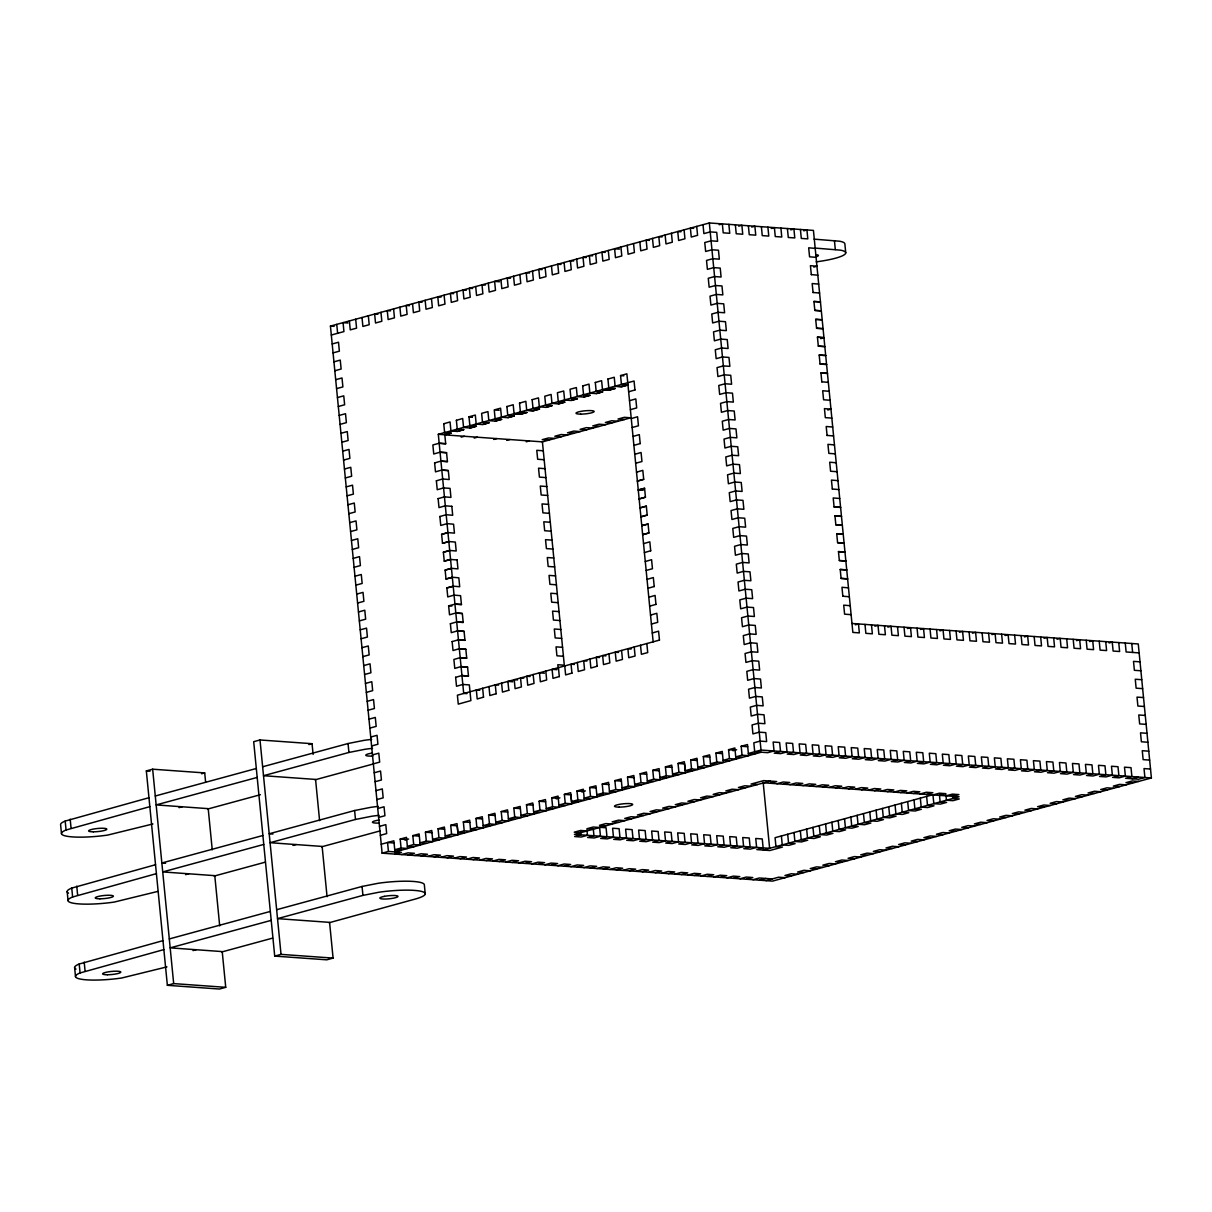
<?xml version="1.0" encoding="UTF-8"?>
<svg xmlns="http://www.w3.org/2000/svg" width="1212" height="1212" viewBox="0 0 1212 1212"><rect width="100%" height="100%" fill="white"/><g stroke="black" fill="none" stroke-linecap="round" stroke-linejoin="round"><path stroke-width="1.5" d="M61.479 833.568L60.6 824.645A36.436 6.196 -5.6 0 1 65.19 821.069L148.97 797.708M152.909 823.963L107.656 835.083A36.436 6.196 -5.6 0 1 69.296 836.598A36.436 6.196 -5.6 0 1 66.069 830.008L149.849 806.647M68.539 893.123A36.436 6.196 -5.6 0 1 71.75 888.078L155.545 864.717M157.651 891.456L114.216 902.076A36.436 6.196 -5.6 0 1 75.871 903.607A36.436 6.196 -5.6 0 1 72.629 897.001L156.409 873.64M75.992 969.055A36.436 6.196 -5.6 0 1 79.204 964.01L162.984 940.648M166.923 966.888L121.67 978.008A36.436 6.196 -5.6 0 1 83.31 979.538A36.436 6.196 -5.6 0 1 80.083 972.948L163.862 949.587M851.975 623.483L1138.265 643.966L1151.4 777.968L772.514 881.109L382.113 853.172L330.437 326.089L709.323 222.963L813.434 230.416L852.854 632.422L859.353 632.891L858.475 623.953L855.324 624.816M719.186 224.75L722.337 223.887L723.216 232.825L729.73 233.295L728.851 224.356M331.315 335.027L343.935 331.588L343.072 322.65L347.95 322.998M738.699 226.144L741.865 225.28L742.744 234.219L736.229 233.749L735.351 224.826M751.713 227.083L754.879 226.22L755.758 235.158L749.243 234.689L748.365 225.75M332.194 343.966L338.496 342.238L339.375 351.177L333.058 352.889M771.241 228.477L774.392 227.614L775.271 236.552L781.77 237.022L780.907 228.083M790.754 229.871L793.921 229.007L794.784 237.946L788.285 237.476L787.406 228.553M803.768 230.81L806.934 229.947L807.798 238.87L801.299 238.416L800.42 229.477M333.936 361.827L340.254 360.1L341.133 369.039L334.815 370.766M335.694 379.689L342.011 377.977L342.89 386.916L336.572 388.628M813.797 267.094L816.933 266.14M337.451 397.566L343.753 395.839L344.632 404.778L338.315 406.49M339.193 415.428L345.511 413.716L346.39 422.64L340.072 424.367M340.951 433.29L347.268 431.578L348.132 440.517L341.829 442.228M342.693 451.167L349.011 449.44L349.889 458.378L343.572 460.09M443.743 423.761L450.046 421.943L450.94 430.972L457.439 431.442L463.757 429.715L457.242 429.154M456.379 420.322L462.681 418.504L463.575 427.533M506.904 406.565L513.206 404.747L514.085 413.777L520.599 414.246L526.902 412.534L520.387 411.974M519.524 403.126L525.826 401.308L526.72 410.338L533.219 410.807L539.537 409.095L533.022 408.535M532.159 399.687L538.461 397.884L539.34 406.914M582.669 385.946L588.987 384.128L589.865 393.158L596.38 393.627L602.682 391.9L596.168 391.34M595.304 382.507L601.606 380.689L602.5 389.719L609 390.188L615.317 388.461L608.803 387.901M607.939 379.068L614.242 377.25L615.12 386.28L621.635 386.749L627.952 385.022L621.438 384.462M620.559 375.629L626.877 373.811L653.162 641.921M466.953 693.612L463.696 693.385L438.305 434.305L634.058 381.022L634.952 390.052M438.305 434.305L444.804 434.775L451.122 433.063L444.607 432.593M463.757 429.624L457.439 431.336L450.925 430.881M463.56 427.442L470.074 428.003L476.377 426.185L469.877 425.715M482.694 424.458L489.012 422.746L482.497 422.276L481.634 413.353L487.936 411.625L488.83 420.655L495.329 421.125L501.647 419.397L495.147 418.943L494.254 409.914L500.571 408.186L501.465 417.216L507.964 417.685L514.282 415.974L507.767 415.398L506.889 406.474M495.329 421.034L501.647 419.307L495.132 418.837M507.949 417.595L514.267 415.867M526.902 412.428L520.584 414.156L514.085 413.686M539.522 408.989L533.219 410.716L526.705 410.247M539.34 406.808L545.855 407.368L552.157 405.55L545.658 405.096M558.474 403.838L564.792 402.126L558.277 401.657L557.414 392.718L563.716 391.006L564.61 400.036L571.11 400.49L577.427 398.778L570.928 398.309L570.034 389.279L576.351 387.567L577.23 396.597L583.745 397.051L590.062 395.339L583.548 394.779L582.669 385.84M571.11 400.399L577.412 398.687L570.913 398.218M583.73 396.96L590.047 395.248M596.365 393.521L602.682 391.809M615.302 388.37L609 390.082L602.485 389.628M627.937 384.931L621.62 386.643L615.12 386.189M434.623 462.923L440.926 461.121L447.44 461.681L446.561 452.652L440.047 452.182L433.745 454L432.866 444.971L439.168 443.244L445.698 443.804L444.804 434.775L451.137 433.154M470.074 428.003L476.392 426.276L469.877 425.821L468.999 416.792L475.316 415.065L476.195 424.094L482.709 424.564L489.027 422.837L482.512 422.382M545.855 407.368L552.172 405.656M820.782 338.466L823.948 337.618L817.433 337.148L818.327 346.177L824.827 346.647M820.797 338.572L823.948 337.709L817.449 337.239M461.181 437.123L464.332 436.275M344.45 469.029L350.768 467.317L351.647 476.24L345.329 477.967M628.634 391.779L634.937 389.961M474.195 438.062L477.346 437.199M629.513 400.702L635.815 398.899L636.694 407.929L630.376 409.641M493.708 439.456L496.875 438.592M506.722 440.395L509.873 439.532M346.208 486.891L352.525 485.179L353.389 494.117L347.086 495.829M526.235 441.789L529.402 440.926M444.819 434.881L542.415 441.865L630.816 417.792L624.316 417.322L617.999 419.049L624.513 419.519M631.255 418.579L637.557 416.761L638.451 425.791L632.134 427.503M347.95 504.768L354.268 503.041L355.146 511.979L348.829 513.691M436.381 480.8L442.683 478.982L449.197 479.543L448.304 470.514L441.804 470.044L435.502 471.862L434.608 462.832M633.012 436.441L639.315 434.623L640.209 443.653M349.707 522.63L356.025 520.918L356.904 529.841L350.586 531.568M438.123 498.662L444.425 496.844L450.94 497.405L450.061 488.375L443.562 487.921L437.244 489.724L436.365 480.694M633.891 445.38L640.194 443.562M634.77 454.303L641.072 452.5L641.951 461.53L635.633 463.242M827.811 410.035L830.947 409.08M351.465 540.491L357.767 538.779L358.646 547.718L352.328 549.43M439.88 516.524L446.183 514.721L452.697 515.282L451.818 506.252M636.512 472.18L642.814 470.362L643.708 479.391L637.391 481.119M353.207 558.368L359.525 556.641L360.403 565.58L354.086 567.292M637.376 481.012L643.693 479.301M441.622 534.401L447.94 532.674M439.865 516.433L440.759 525.463L447.061 523.645L453.576 524.205L454.455 533.144L447.94 532.583L441.622 534.295L442.501 543.324L448.804 541.522L455.333 542.082L456.197 551.005L449.682 550.445L443.365 552.172L444.259 561.201L450.576 559.474L457.075 559.944M442.501 543.324L448.819 541.612M638.269 490.042L644.587 488.33M354.964 576.23L361.282 574.518L362.161 583.442L355.843 585.169M639.133 498.889L645.451 497.162M443.38 552.263L449.697 550.551M639.148 498.98L645.451 497.253L644.572 488.224L638.254 489.951L643.133 490.299M444.243 561.095L450.561 559.383M646.329 506.192L640.012 507.919L646.329 506.101L647.208 515.13L640.89 516.842L647.193 515.024M356.722 594.092L363.024 592.38L363.903 601.319L357.585 603.031M445.137 570.125L451.455 568.413M446.001 578.972L452.318 577.245L458.833 577.806L459.712 586.744L453.197 586.184L446.88 587.896L447.758 596.925L454.061 595.122L460.575 595.683L461.454 604.606L454.954 604.152L448.637 605.864L449.516 614.802L455.818 612.984L462.317 613.454L463.211 622.483L456.697 622.014M648.072 523.963L641.754 525.69L648.087 524.054L648.965 532.992L642.648 534.719M452.318 577.351L446.016 579.063L445.122 570.034L451.44 568.322L457.954 568.882L457.075 559.853M358.464 611.969L364.782 610.242L365.66 619.18L359.343 620.892M642.633 534.613L648.95 532.901M446.88 588.002L453.197 586.275M643.527 543.643L649.829 541.825L650.708 550.854M360.222 629.831L366.539 628.119L367.403 637.042L361.1 638.769M644.405 552.581L650.708 550.763M645.269 561.52L651.586 559.702L652.465 568.731L646.147 570.443M361.964 647.693L368.281 645.981L369.16 654.919L362.842 656.631M450.394 623.725L456.697 621.923L463.196 622.377M647.026 579.381L653.329 577.563L654.222 586.593M363.721 665.57L370.039 663.843L370.917 672.781L364.6 674.493M452.137 641.602L458.439 639.784L464.953 640.254L464.075 631.316L457.575 630.846L451.258 632.664L450.379 623.635M647.905 588.32L654.207 586.502M648.784 597.243L655.086 595.425L655.965 604.455M365.479 683.432L371.796 681.72L372.66 690.643L366.357 692.37M466.711 658.116L460.196 657.646L453.894 659.464L454.773 668.403L461.075 666.585L467.574 667.054L468.468 676.084L461.954 675.614M649.647 606.182L655.965 604.364M650.526 615.12L656.828 613.302L657.722 622.332L651.405 624.044M367.221 701.309L373.538 699.582L374.417 708.52L368.1 710.232M455.651 677.326L461.954 675.523L468.453 675.978M652.283 632.982L658.586 631.164L659.48 640.194M271.215 920.362L170.18 947.86L222.22 951.587L225.735 987.326L219.417 989.037L167.362 985.311L146.334 770.908L152.651 769.196L204.707 772.923L205.585 781.846M313.105 754.409L312.06 743.698L260.004 739.971L253.687 741.683L274.715 956.101L326.77 959.813L333.088 958.101L329.573 922.362L277.533 918.635L362.933 895.395L379.053 892.214A36.436 6.196 -5.6 0 1 420.094 891.093A36.436 6.196 -5.6 0 1 414.989 899.122L329.028 922.771M368.978 719.17L375.296 717.443L376.174 726.382L369.857 728.109M659.464 640.103L457.394 695.203L458.272 704.127L470.892 700.597L469.332 684.916L462.832 684.447L456.515 686.265L455.636 677.235M201.556 773.771L204.707 772.923M308.909 744.562L312.06 743.698M483.527 697.158L477.21 698.976L476.331 689.946L479.588 690.173M496.147 693.718L489.845 695.537L488.966 686.507M508.782 690.279L502.48 692.097L501.586 683.068M559.308 676.538L552.99 678.356L552.111 669.327L556.99 669.675M571.928 673.099L565.625 674.917L564.747 665.888M597.198 666.221L590.88 668.039L590.002 659.01M370.736 737.032L377.038 735.32L377.917 744.244L371.599 745.971M155.287 795.996L256.323 768.484M262.64 766.772L348.041 743.532L364.161 740.335A36.436 6.196 -5.6 0 1 371.63 739.396M257.202 777.422L156.166 804.919L208.206 808.646L212.251 849.854M372.508 748.334A36.436 6.196 -5.6 0 0 365.024 749.274L348.92 752.455L263.519 775.71L315.559 779.422L319.604 820.645M372.478 754.909L378.795 753.182L379.674 762.121L373.357 763.833M179.028 807.646L182.179 806.783M874.837 626.21L878.003 625.347L878.882 634.285L885.381 634.74L884.502 625.816M207.555 809.086L260.383 794.708M315.014 779.831L373.311 763.969M887.851 627.134L891.017 626.286L891.896 635.209L898.395 635.679L897.516 626.74M374.235 772.771L380.553 771.044L381.432 779.983L375.114 781.71M907.379 628.528L910.53 627.68L911.409 636.603L904.909 636.148L904.031 627.21M920.393 629.467L923.544 628.604L924.423 637.542L917.923 637.073L917.045 628.134M939.906 630.861L943.072 629.998L943.936 638.936L950.45 639.406L949.572 630.467M375.993 790.633L382.295 788.921L383.174 797.844L376.856 799.572M959.434 632.255L962.586 631.407L963.464 640.33L956.95 639.86L956.086 630.937M972.448 633.194L975.599 632.331L976.478 641.269L969.964 640.8L969.085 631.861M991.961 634.588L995.113 633.724L995.991 642.663L1002.506 643.133L1001.627 634.194M262.898 835.492L161.847 862.989L165.574 863.262M378.205 806.404A36.436 6.196 -5.6 0 0 370.72 807.343L354.601 810.525L269.2 833.78L272.927 834.038M1004.975 635.512L1008.126 634.664L1009.005 643.587L1015.52 644.057L1014.641 635.118M377.735 808.51L384.052 806.783L384.931 815.721L378.614 817.433M1024.488 636.921L1027.655 636.058L1028.534 644.996L1022.019 644.526L1021.14 635.588M263.761 844.431L162.726 871.928L214.782 875.655L219.705 925.907M379.083 815.343A36.436 6.196 -5.6 0 0 371.599 816.267L355.48 819.463L270.079 842.704L322.134 846.431L327.058 896.683M1044.017 638.315L1047.168 637.451L1048.047 646.39L1054.546 646.844L1053.682 637.921M185.603 874.655L188.754 873.791M292.956 845.431L296.107 844.567M1057.031 639.239L1060.182 638.391L1061.061 647.314L1067.56 647.784L1066.696 638.845M379.492 826.372L385.81 824.645L386.673 833.583L380.371 835.31M1076.544 640.633L1079.695 639.784L1080.574 648.708L1074.074 648.253L1073.196 639.315M214.13 876.079L265.125 862.202M321.589 846.824L379.871 830.962M1089.558 641.572L1092.709 640.709L1093.588 649.647L1087.088 649.178L1086.21 640.239M1109.071 642.966L1112.237 642.102L1113.116 651.041L1119.615 651.511L1118.737 642.572M381.235 844.234L393.87 840.795L394.945 851.915L761.197 752.228M401.066 848.021L400.187 839.083L406.505 837.356L407.565 848.476L401.066 848.021L394.748 849.733L401.248 850.203M413.686 844.582L412.822 835.644L419.125 833.932L420.2 845.037L413.686 844.582L407.383 846.294L413.883 846.764M426.321 841.143L425.442 832.205L431.76 830.493L432.835 841.598L426.321 841.143L420.003 842.855L426.518 843.325M438.956 837.704L438.077 828.766L444.395 827.054L445.455 838.174L438.956 837.704L432.639 839.416L439.138 839.886M450.712 825.327L457.212 825.796L458.091 834.735L451.576 834.265L450.712 825.327L457.015 823.615L457.894 832.538L464.408 833.008M464.211 830.826L463.332 821.887L469.65 820.176L470.71 831.296L464.211 830.826L457.894 832.538M476.846 827.387L475.968 818.448L482.285 816.736L483.346 827.857L476.846 827.387L470.529 829.114L477.028 829.569M489.466 823.948L488.587 815.025L494.905 813.297L495.981 824.418L489.466 823.948L483.149 825.675L489.663 826.129M502.101 820.509L501.223 811.586L507.54 809.858L508.601 820.978L502.101 820.509L495.784 822.236L502.298 822.69M514.736 817.07L513.858 808.146L520.175 806.419L521.236 817.539L514.736 817.07L508.419 818.797L514.918 819.267M527.356 813.631L526.478 804.707L532.795 802.98L533.871 814.1L527.356 813.631L521.039 815.358L527.553 815.827M539.991 810.207L539.113 801.268L545.43 799.541L546.491 810.661L539.991 810.207L533.674 811.919L540.188 812.388M552.627 806.768L551.748 797.829L558.065 796.102L559.126 807.222L552.627 806.768L546.309 808.48L552.808 808.949M564.368 794.39L570.882 794.86L571.761 803.783L565.246 803.329L564.368 794.39L570.685 792.678L571.564 801.602L578.063 802.071M577.882 799.89L577.003 790.951L583.32 789.239L584.381 800.359L577.882 799.89L571.564 801.602M590.502 796.451L589.638 787.512L595.94 785.8L597.016 796.92L590.502 796.451L584.199 798.163L590.698 798.632M603.137 793.012L602.258 784.073L608.575 782.361L609.651 793.481L603.137 793.012L596.819 794.724L603.334 795.193M615.772 789.573L614.893 780.634L621.211 778.922L622.271 790.042L615.772 789.573L609.454 791.284L615.954 791.754M628.392 786.133L627.528 777.195L633.831 775.483L634.906 786.603L628.392 786.133L622.089 787.861L628.589 788.315M641.027 782.694L640.148 773.771L646.466 772.044L647.541 783.164L641.027 782.694L634.709 784.422L641.224 784.876M653.662 779.255L652.783 770.332L659.101 768.605L660.161 779.725L653.662 779.255L647.344 780.982L653.844 781.437M666.282 775.816L665.418 766.893L671.721 765.166L672.796 776.286L666.282 775.816L659.979 777.543L666.479 778.013M678.038 763.454L684.553 763.924L685.416 772.847L678.917 772.377L678.038 763.454L684.356 761.727L685.235 770.665L691.734 771.135M691.552 768.953L690.673 760.015L696.991 758.288L698.051 769.408L691.552 768.953L685.235 770.665M704.172 765.514L703.308 756.576L709.611 754.864L710.687 765.969L704.172 765.514L697.854 767.226L704.369 767.696M716.807 762.075L715.928 753.137L722.246 751.425L723.306 762.53L716.807 762.075L710.49 763.787L717.004 764.257M729.442 758.636L728.563 749.698L734.881 747.986L735.942 759.106L729.442 758.636L723.125 760.348L729.624 760.818M742.062 755.197L741.183 746.259L747.501 744.547L748.577 755.667L742.062 755.197L735.745 756.909L742.259 757.379M404.99 840.007L408.641 839.022M556.232 798.844L559.883 797.844M581.745 791.89L585.396 790.906M732.987 750.728L736.638 749.743M382.113 853.172L388.431 851.445L401.445 852.384L395.127 854.096M451.576 834.265L445.274 835.977L451.773 836.447M565.246 803.329L558.929 805.041L565.443 805.51M678.917 772.377L672.599 774.104L679.114 774.574M1151.4 777.968L761.015 750.046L748.38 753.47L754.894 753.94M401.642 854.566L407.959 852.854L414.459 853.309L408.141 855.036M414.655 855.505L420.958 853.778L427.472 854.248L421.155 855.96M427.669 856.429L433.972 854.718L440.486 855.172L434.169 856.899M440.683 857.369L446.986 855.642L453.5 856.111L447.183 857.823M453.682 858.293L459.999 856.581L466.514 857.036L460.196 858.763M169.301 938.936L270.337 911.424M276.654 909.712L362.055 886.457L378.174 883.275A36.436 6.196 -5.6 0 1 424.336 884.775L425.215 893.714M466.696 859.217L473.013 857.505L479.528 857.975L473.21 859.687M479.71 860.156L486.027 858.429L492.542 858.899L486.224 860.626M770.196 781.089L574.443 834.371L769.635 848.339L763.151 782.225M770.393 783.27L776.71 781.558L763.696 780.619L751.061 784.058L757.576 784.528M492.723 861.081L499.041 859.369L505.555 859.838L499.238 861.55M776.892 783.74L783.21 782.013L789.724 782.482L783.406 784.209M505.737 862.02L512.055 860.293L518.569 860.762L512.252 862.489M789.906 784.664L796.223 782.952L802.738 783.422L796.42 785.134M193.041 950.587L196.192 949.723M518.751 862.944L525.069 861.232L531.568 861.702L525.266 863.414M802.92 785.603L809.237 783.876L815.752 784.346L809.434 786.058M531.765 863.883L538.083 862.156L544.582 862.626L538.279 864.338M815.934 786.527L822.251 784.815L828.766 785.27L822.448 786.997M221.569 952.026L272.564 938.133M544.779 864.807L551.096 863.096L557.596 863.55L551.293 865.277M828.947 787.467L835.265 785.74L841.764 786.209L835.462 787.921M557.793 865.747L564.11 864.02L570.61 864.489L564.292 866.201M841.961 788.391L848.279 786.679L854.778 787.133L848.476 788.861M570.807 866.671L577.124 864.959L583.623 865.413L577.306 867.141M854.975 789.33L861.293 787.603L867.792 788.073L861.49 789.785M583.82 867.61L590.138 865.883L596.637 866.353L590.32 868.065M867.989 790.254L874.307 788.542L880.806 788.997L874.488 790.724M167.362 985.311L173.68 983.599L225.735 987.326M274.715 956.101L281.032 954.374L333.088 958.101M596.834 868.534L603.152 866.822L609.651 867.277L603.334 869.004M881.003 791.178L887.32 789.466L893.82 789.936L887.502 791.648M609.848 869.474L616.166 867.747L622.665 868.216L616.347 869.928M894.017 792.118L900.334 790.406L906.834 790.86L900.516 792.587M622.862 870.398L629.179 868.686L635.679 869.14L629.361 870.867M907.03 793.042L913.348 791.33L919.847 791.8L913.53 793.512M635.876 871.322L642.178 869.61L648.693 870.08L642.375 871.792M920.044 793.981L926.362 792.254L932.861 792.724L926.544 794.451M648.89 872.261L655.192 870.534L661.707 871.004L655.389 872.731M933.058 794.905L939.376 793.193L945.875 793.663L939.558 795.375M661.903 873.185L668.206 871.473L674.72 871.943L668.403 873.655M946.072 795.845L952.374 794.118L958.889 794.587L952.571 796.314M674.902 874.125L681.22 872.398L687.734 872.867L681.417 874.594M763.318 850.051L959.086 796.769L763.878 782.801M687.916 875.049L694.234 873.337L700.748 873.807L694.431 875.518M700.93 875.988L707.247 874.261L713.762 874.731L707.444 876.443M713.944 876.912L720.261 875.2L726.776 875.67L720.458 877.382M726.958 877.852L733.275 876.124L739.79 876.594L733.472 878.306M739.971 878.776L746.289 877.064L752.788 877.518L746.486 879.245M752.985 879.715L759.303 877.988L772.317 878.927M759.5 880.17L765.802 878.458M1132.069 778.755L1138.386 777.043M765.999 880.639L778.634 877.2L785.134 877.67M693.643 228.356L690.385 228.114L691.264 237.052L697.582 235.325L696.703 226.402M814.085 239.143L839.704 241.233A36.572 6.227 -5.6 0 1 844.855 243.854L845.734 252.793M681.008 231.78L677.75 231.553L678.629 240.491L684.947 238.764L684.068 229.841M662.07 236.946L658.813 236.704L659.692 245.642L653.374 247.369L652.495 238.431M814.964 248.066L840.583 250.172A36.572 6.227 -5.6 0 1 816.206 261.837M815.191 248.369L808.677 247.809L809.571 256.838L816.07 257.308M649.435 240.385L646.178 240.143L647.057 249.081L640.739 250.808L639.86 241.87M619.483 249.096L614.605 248.748L615.484 257.671L621.801 255.959L620.923 247.021M816.949 266.246L810.434 265.67L811.313 274.7M605.227 252.414L601.97 252.187L602.849 261.11L609.166 259.398L608.288 250.46M592.607 255.853L589.35 255.626L590.229 264.549L596.531 262.837L595.668 253.899M586.29 257.565L583.033 257.338L583.911 266.276L577.594 267.988L576.715 259.05M811.313 274.609L817.827 275.169M573.655 261.004L570.397 260.777L571.276 269.715L564.959 271.427L564.095 262.489M561.02 264.443L557.778 264.216L558.656 273.139L552.339 274.866L551.46 265.928M818.706 284.108L812.176 283.547L813.07 292.577M542.082 269.609L538.825 269.367L539.704 278.305L546.021 276.578L545.142 267.655M813.055 292.486L819.57 293.046M529.447 273.033L526.205 272.806L527.068 281.745L533.386 280.017L532.507 271.094M510.51 278.199L507.252 277.957L508.131 286.896L501.813 288.623L500.935 279.684M821.327 310.908L814.828 310.439L813.934 301.409L820.448 301.879M813.949 301.515L820.448 301.97M499.511 281.745L494.617 281.396L495.496 290.335L489.178 292.062L488.315 283.123M485.255 285.078L481.997 284.835L482.876 293.774L476.558 295.486L475.68 286.562M814.812 310.348L821.312 310.817M472.619 288.517L469.362 288.274L470.241 297.213L463.923 298.925L463.045 290.001L466.302 290.229M816.57 328.21L823.069 328.679L816.57 328.316L815.691 319.286L822.191 319.741M453.667 293.668L450.425 293.44L451.303 302.364L457.606 300.652L456.742 291.713M815.691 319.377L822.206 319.847M441.047 297.107L437.79 296.864L438.668 305.803L444.986 304.091L444.107 295.152M422.094 302.258L418.852 302.03L419.716 310.969L413.413 312.681L412.534 303.742M409.474 305.697L406.217 305.469L407.096 314.393L400.778 316.12L399.899 307.181M390.522 310.863L387.264 310.62L388.143 319.559L394.461 317.832L393.582 308.909M377.902 314.287L374.644 314.06L375.523 322.998L381.825 321.271L380.962 312.348M818.312 346.087L824.827 346.541M826.584 364.509L820.069 364.039L819.191 355.01L825.69 355.48M819.206 355.116L825.705 355.57M330.437 326.089L334.148 326.361M820.069 363.948L826.569 364.418M827.448 373.341L820.948 372.887L821.827 381.916M820.948 372.978L827.463 373.447M821.812 381.81L828.341 382.371M623.816 375.856L620.559 375.538L621.438 384.568M829.205 391.309L822.69 390.749L823.584 399.778L830.084 400.248M830.962 409.171L824.448 408.611L825.327 417.64L831.841 418.11M558.293 401.748L564.792 402.217L558.49 403.929L551.96 403.369M832.72 427.048L826.205 426.488L827.084 435.517M495.89 410.02L499.132 410.262M827.069 435.411L833.583 435.972M618.196 421.231L611.681 420.761L605.364 422.488L611.878 422.943M605.561 424.67L599.061 424.2L592.744 425.927L599.243 426.382M472.256 417.019L468.999 416.792L472.256 417.11M834.462 444.91L827.947 444.349L828.841 453.379L835.341 453.849M592.926 428.109L586.426 427.639L580.109 429.366L586.623 429.821M580.306 431.548L573.791 431.078L567.474 432.805L573.988 433.26M567.67 434.987L561.171 434.517L554.854 436.229L561.353 436.699M555.035 438.426L548.536 437.956L542.218 439.668L548.733 440.138M836.219 462.772L829.705 462.211L830.584 471.241L837.098 471.71M439.168 443.244L445.683 443.713M543.294 450.788L536.78 450.319L537.658 459.257L544.158 459.727M837.977 480.649L831.447 480.088L832.341 489.118M440.062 452.273L446.561 452.743M440.926 461.121L447.44 461.575M832.326 489.012L838.84 489.572M545.036 468.665L538.537 468.196L539.416 477.119L545.915 477.589M839.719 498.511L833.205 497.95L834.098 506.98L840.598 507.449M441.819 470.15L448.319 470.604M834.083 506.889L840.583 507.343M546.794 486.527L540.279 486.057L541.158 494.996L547.673 495.466M842.355 525.311L835.841 524.841L834.962 515.812L841.461 516.282M834.962 515.918L841.476 516.373M835.841 524.751L842.34 525.22M548.551 504.389L542.037 503.919L542.915 512.858L549.415 513.327M451.818 506.343L445.304 505.783L439.002 507.601L438.123 498.571M836.719 533.78L843.219 534.25L836.704 533.689L837.598 542.718L844.097 543.173L837.583 542.612M550.293 522.266L543.794 521.796L544.673 530.735L551.172 531.189M838.477 551.642L844.976 552.111L838.462 551.551L839.34 560.58L845.855 561.05M839.34 560.489L845.84 560.944M552.051 540.128L545.536 539.658L546.415 548.597L552.93 549.066M847.612 578.912L841.098 578.442L840.219 569.413L846.718 569.882M840.219 569.519L846.733 569.973M841.083 578.351L847.597 578.821M553.793 557.99L547.294 557.535L548.172 566.458L554.672 566.928M848.476 587.85L841.961 587.29L842.855 596.319M555.55 575.867L549.051 575.397L549.915 584.335L556.429 584.79M842.84 596.213L849.354 596.774M850.233 605.712L843.719 605.152L844.597 614.181L851.112 614.651M557.308 593.728L550.793 593.259L551.672 602.197L558.187 602.667M454.939 604.046L461.454 604.515M1139.144 652.904L1126.13 651.965L1125.251 643.042M559.05 611.59L552.551 611.136L553.429 620.059L559.929 620.529M448.622 605.773L451.894 606.091M1140.007 661.843L1133.508 661.373L1134.387 670.312L1140.886 670.766M455.833 613.075L462.333 613.545M560.808 629.467L554.308 628.998L555.172 637.936L561.686 638.391M1141.765 679.705L1135.265 679.235L1136.129 688.174L1142.643 688.643M457.575 630.952L464.09 631.407M631.149 649.026L627.892 648.784L628.77 657.722L635.088 656.01L634.209 646.981M458.454 639.875L464.969 640.345M562.565 647.329L556.05 646.86L556.929 655.798L563.428 656.268M618.529 652.465L615.257 652.132L616.15 661.161L622.453 659.449L621.589 650.511M605.894 655.904L602.637 655.571L603.515 664.6L609.833 662.873L608.939 653.844M599.561 657.525L596.319 657.283L597.198 666.312M1143.522 697.567L1137.007 697.112L1137.886 706.035L1144.386 706.505M459.333 648.814L465.832 649.284M586.941 661.055L583.684 660.722L584.563 669.751L578.26 671.478L577.366 662.449M574.321 664.494L571.049 664.161L571.943 673.19M460.212 657.752L466.711 658.207L465.832 649.178L459.318 648.723L453.015 650.526L452.137 641.496M1145.264 715.444L1138.765 714.974L1139.644 723.912L1146.143 724.367M461.09 666.676L467.59 667.145M544.37 673.205L539.476 672.766L540.37 681.795L546.673 679.977L545.794 671.039M530.114 676.523L526.856 676.19L527.735 685.219L534.037 683.417L533.159 674.478M523.796 678.144L520.539 677.917L521.418 686.946L515.1 688.658L514.221 679.629L517.479 679.962M512.797 681.795L507.904 681.356L508.798 690.385M498.541 685.113L495.269 684.795L496.162 693.825M1147.022 733.305L1140.507 732.836L1141.386 741.774L1147.9 742.244M476.346 690.037L479.588 690.279M1148.779 751.167L1142.265 750.713L1143.143 759.636L1149.643 760.106M1150.521 769.044L1144.022 768.575L1144.901 777.513L1138.583 779.225L1125.569 778.301L1131.887 776.574L1131.008 767.65L1124.494 767.181L1125.372 776.104L1119.055 777.831L1112.555 777.362L1118.873 775.65L1117.994 766.711L1111.48 766.242L1112.358 775.18L1106.041 776.892L1099.542 776.438L1105.859 774.71L1104.98 765.787L1098.466 765.317L1099.345 774.256L1093.027 775.968L1086.528 775.498L1092.845 773.786L1091.967 764.848L1085.452 764.378L1086.331 773.317L1080.013 775.044L1073.514 774.574L1079.831 772.847L1078.953 763.924L1072.453 763.454L1073.317 772.392L1067.014 774.104L1060.5 773.635L1066.818 771.923L1065.939 762.984L1059.439 762.515L1060.303 771.453L1054.001 773.18L1047.486 772.711L1053.804 770.983L1052.925 762.06L1046.426 761.59L1047.289 770.529L1040.987 772.241L1034.472 771.771L1040.79 770.059L1039.911 761.121L1033.412 760.666L1034.291 769.59L1027.973 771.317L1021.458 770.847L1027.776 769.12L1026.897 760.197L1020.398 759.727L1021.277 768.666L1014.959 770.377L1008.445 769.908L1014.762 768.196L1013.883 759.257L1007.384 758.803L1008.263 767.726L1001.945 769.453L995.431 768.984L1001.748 767.272L1000.87 758.333L994.37 757.864L995.249 766.802L988.931 768.514L982.417 768.06L988.734 766.332L987.856 757.394L981.356 756.939L982.235 765.863L975.918 767.59L969.403 767.12L975.721 765.408L974.842 756.47L968.343 756L969.221 764.939L962.904 766.651L956.404 766.196L962.707 764.469L961.843 755.546L955.329 755.076L956.207 763.999L949.89 765.726L943.39 765.257L949.693 763.545L948.829 754.606L942.315 754.137L943.194 763.075L936.876 764.787L930.377 764.333L936.679 762.606L935.816 753.682L929.301 753.213L930.18 762.151L923.862 763.863L917.363 763.393L923.68 761.681L922.802 752.743L916.287 752.273L917.166 761.212L910.848 762.939L904.349 762.469L910.666 760.742L909.788 751.819L903.273 751.349L904.152 760.288L897.834 762L891.335 761.53L897.653 759.818L896.774 750.879L890.259 750.41L891.138 759.348L884.821 761.075L878.321 760.606L884.639 758.879L883.76 749.955L877.246 749.486L878.124 758.424L871.807 760.136L865.307 759.666L871.625 757.954L870.746 749.016L864.232 748.562L865.11 757.485L858.793 759.212L852.294 758.742L858.611 757.015L857.732 748.092L851.233 747.622L852.097 756.561L845.794 758.273L839.28 757.803L845.597 756.091L844.719 747.153L838.219 746.698L839.083 755.621L832.78 757.348L826.266 756.879L832.583 755.167L831.705 746.228L825.205 745.759L826.069 754.697L819.766 756.409L813.252 755.955L819.57 754.228L818.691 745.289L812.192 744.835L813.07 753.758L806.753 755.485L800.238 755.015L806.556 753.303L805.677 744.365L799.178 743.895L800.056 752.834L793.739 754.546L787.224 754.091L793.542 752.364L792.663 743.426L786.164 742.971L787.042 751.894L780.725 753.622L774.21 753.152L780.528 751.44L779.649 742.501L773.15 742.032L774.029 750.97L767.711 752.682L754.697 751.758L753.819 742.82L760.136 741.108L766.635 741.577L765.772 732.639L759.257 732.169L752.94 733.896L752.061 724.958L758.379 723.231L764.893 723.7L764.014 714.777L757.5 714.307L751.198 716.019L750.319 707.096L756.636 705.369L763.136 705.838L762.257 696.9L755.758 696.43L749.44 698.157L748.562 689.219L754.879 687.507L761.378 687.977L760.515 679.038L754 678.568L747.683 680.296L746.819 671.357L753.122 669.63L759.636 670.1L758.757 661.176L752.258 660.707L745.941 662.419L745.062 653.495L751.379 651.768L757.879 652.238L757 643.299L750.501 642.83L744.183 644.557L743.304 635.618L749.622 633.906L756.136 634.376L755.258 625.437L748.743 624.968L742.426 626.695L741.562 617.756L747.865 616.029L754.379 616.499L753.5 607.56L747.001 607.106L740.683 608.818L739.805 599.895L746.122 598.167L752.622 598.637L751.743 589.699L745.244 589.229L738.926 590.956L738.047 582.018L744.365 580.306L750.879 580.76L750.001 571.837L743.486 571.367L737.184 573.094L736.305 564.156L742.623 562.429L749.122 562.898L748.243 553.96L741.744 553.505L735.426 555.217L734.548 546.294L740.865 544.567L747.365 545.036L746.501 536.098L739.987 535.628L733.669 537.355L732.79 528.417L739.108 526.705L745.622 527.159L744.744 518.236L738.229 517.766L731.927 519.478L731.048 510.555L737.366 508.828L743.865 509.298L742.986 500.359L736.487 499.905L730.169 501.617L729.291 492.678L735.608 490.966L742.108 491.436L741.244 482.497L734.73 482.028L728.412 483.755L727.548 474.816L733.851 473.104L740.365 473.559L739.487 464.635L732.987 464.166L726.67 465.878L725.791 456.954L732.109 455.227L738.608 455.697L737.729 446.758L731.23 446.304L724.912 448.016L724.034 439.077L730.351 437.365L736.866 437.835L735.987 428.897L729.472 428.427L723.155 430.154L722.291 421.215L728.594 419.503L735.108 419.958L734.23 411.035L727.73 410.565L721.413 412.277L720.534 403.354L726.852 401.627L733.351 402.096L732.472 393.158L725.973 392.703L719.655 394.415L718.777 385.477L725.094 383.765L731.609 384.234L730.73 375.296L724.215 374.826L717.913 376.553L717.034 367.615L723.352 365.903L729.851 366.357L728.973 357.434L722.473 356.964L716.156 358.676L715.277 349.753L721.594 348.026L728.094 348.495L727.23 339.557L720.716 339.102L714.398 340.814L713.52 331.876L719.837 330.164L726.352 330.634L725.473 321.695L718.958 321.225L712.656 322.953L711.777 314.014L718.095 312.302L724.594 312.757L723.715 303.833L717.216 303.364L710.899 305.076L710.02 296.152L716.337 294.425L722.837 294.895L721.973 285.956L715.459 285.502L709.141 287.214L708.278 278.275L714.58 276.563L721.095 277.033L720.216 268.094L713.716 267.625L707.399 269.352L706.52 260.413L712.838 258.701L719.337 259.156L718.458 250.233L711.959 249.763L705.642 251.475L704.763 242.551L711.08 240.824L717.595 241.294L716.716 232.356L710.202 231.901L703.884 233.613L703.021 224.674M741.183 746.259L747.698 746.728M728.563 749.698L735.063 750.167M1138.765 781.407L1132.266 780.952L1125.948 782.664L1132.462 783.134M715.928 753.137L722.443 753.606M1126.145 784.846L1119.63 784.376L1113.313 786.103L1119.827 786.573M703.308 756.576L709.808 757.045M1113.51 788.285L1107.011 787.815L1100.693 789.542L1107.192 790.012M690.673 760.015L697.173 760.485M1100.875 791.724L1094.375 791.254L1088.058 792.981L1094.572 793.436M1088.255 795.163L1081.74 794.693L1075.423 796.42L1081.937 796.875M665.418 766.893L671.918 767.347M1075.62 798.602L1069.12 798.132L1062.803 799.859L1069.302 800.314M652.783 770.332L659.283 770.787M1062.985 802.041L1056.485 801.571L1050.168 803.298L1056.682 803.753M640.148 773.771L646.663 774.226M1050.365 805.48L1043.85 805.01L1037.548 806.722L1044.047 807.192M627.528 777.195L634.027 777.665M751.258 786.24L744.744 785.785L738.426 787.497L744.941 787.967M1037.73 808.919L1031.23 808.449L1024.913 810.161L1031.412 810.631M614.893 780.634L621.392 781.104M738.623 789.679L732.124 789.209L725.806 790.936L732.306 791.406M1025.11 812.358L1018.595 811.888L1012.278 813.6L1018.792 814.07M602.258 784.073L608.772 784.543M725.988 793.118L719.489 792.648L713.171 794.375L719.686 794.845M1012.474 815.782L1005.96 815.328L999.658 817.039L1006.157 817.509M589.638 787.512L596.137 787.982M713.368 796.557L706.854 796.087L700.551 797.814L707.05 798.269M999.839 819.221L993.34 818.767L987.022 820.479L993.522 820.948M577.003 790.951L583.502 791.421M700.733 799.996L694.234 799.526L687.916 801.253L694.415 801.708M987.219 822.66L980.705 822.206L974.387 823.918L980.902 824.387M688.113 803.435L681.598 802.965L675.281 804.692L681.795 805.147M974.584 826.099L968.07 825.63L961.767 827.357L968.267 827.826M551.748 797.829L558.247 798.299M675.478 806.874L668.963 806.404L662.661 808.116L669.16 808.586M146.334 770.908L150.061 771.18M961.949 829.538L955.45 829.069L949.132 830.796L955.632 831.265M539.113 801.268L545.627 801.738M662.843 810.313L656.343 809.843L650.026 811.555L656.525 812.025M949.329 832.977L942.815 832.508L936.497 834.235L943.012 834.689M526.478 804.707L532.992 805.162M650.223 813.752L643.708 813.282L637.391 814.994L643.905 815.464M936.694 836.416L930.18 835.947L923.877 837.674L930.377 838.128M513.858 808.146L520.357 808.601M637.588 817.176L631.073 816.721L624.771 818.433L631.27 818.903M924.059 839.855L917.56 839.386L911.242 841.113L917.742 841.567M501.223 811.586L507.737 812.04M624.953 820.615L618.453 820.16L612.136 821.872L618.635 822.342M911.439 843.294L904.925 842.825L898.607 844.537L905.122 845.006M488.587 815.025L495.102 815.479M612.333 824.054L605.818 823.599L599.501 825.311L606.015 825.781M898.804 846.733L892.305 846.264L885.987 847.976L892.486 848.445M475.968 818.448L482.467 818.918M599.698 827.493L593.198 827.023L586.881 828.75L593.38 829.22M886.169 850.173L879.67 849.703L873.352 851.415L879.867 851.884M463.332 821.887L469.847 822.357M587.062 830.932L580.563 830.462L574.246 832.189L580.76 832.659M873.549 853.596L867.034 853.142L860.717 854.854L867.231 855.324M860.914 857.036L854.415 856.581L848.097 858.293L854.596 858.763M438.077 828.766L444.577 829.235M848.279 860.475L841.779 860.02L835.462 861.732L841.976 862.202M425.442 832.205L431.957 832.674M835.659 863.914L829.144 863.459L822.827 865.171L829.341 865.641M412.822 835.644L419.322 836.113M823.024 867.353L816.524 866.883L810.207 868.61L816.706 869.08M400.187 839.083L406.687 839.552M810.389 870.792L803.889 870.322L797.572 872.049L804.086 872.519M394.067 842.991L387.552 842.522L388.431 851.445M797.769 874.231L791.254 873.761L784.952 875.488L791.451 875.943M1131.75 643.511L1132.629 652.435M1105.723 641.648L1106.601 650.571L1100.102 650.117L1099.223 641.178M1040.669 636.982L1041.532 645.92L1035.033 645.451L1034.154 636.527M988.613 633.255L989.492 642.193L982.977 641.724L982.099 632.8M936.558 629.543L937.437 638.466L930.922 638.012L930.058 629.073M952.42 794.921L952.768 798.496L959.268 798.95L952.95 800.677L946.451 800.208L945.921 794.845M939.436 794.784L940.133 801.935L946.648 802.389L940.33 804.117L933.816 803.647L932.937 794.708L775.074 837.689L775.953 846.627L782.452 847.082L769.817 850.521L756.818 849.597L763.121 847.87L762.257 838.946L755.743 838.477L756.621 847.415L750.304 849.127L743.804 848.658L750.107 846.946L749.243 838.007L742.729 837.537L743.607 846.476L737.29 848.203L730.791 847.733L737.093 846.006L736.229 837.083L729.715 836.613L730.594 845.552L724.276 847.264L717.777 846.794L724.094 845.082L723.216 836.144L716.701 835.674L717.58 844.612L711.262 846.34L704.763 845.87L711.08 844.143L710.202 835.219L703.687 834.75L704.566 843.688L698.248 845.4L691.749 844.931L698.067 843.219L697.188 834.28L690.673 833.826L691.552 842.749L685.235 844.476L678.735 844.006L685.053 842.279L684.174 833.356L677.659 832.886L678.538 841.825L672.221 843.537L665.721 843.067L672.039 841.355L671.16 832.417L664.646 831.962L665.524 840.886L659.207 842.613L652.707 842.143L659.025 840.431L658.146 831.493L651.647 831.023L652.51 839.961L646.208 841.673L639.694 841.219L646.011 839.492L645.132 830.553L638.633 830.099L639.497 839.022L633.194 840.749L626.68 840.28L632.997 838.568L632.119 829.629L625.619 829.159L626.483 838.098L620.18 839.81L613.666 839.355L619.983 837.628L619.105 828.69L612.605 828.235L613.484 837.159L607.167 838.886L600.652 838.416L606.97 836.704L606.091 827.766L599.592 827.296L600.47 836.235L594.153 837.947L587.638 837.492L593.956 835.765L593.259 828.629M926.635 796.436L927.498 805.374L934.013 805.828L927.695 807.556L921.196 807.086L920.317 798.147M913.999 799.875L914.878 808.798L921.378 809.268L915.06 810.995L908.561 810.525L907.682 801.587M901.364 803.314L902.243 812.237L908.758 812.707L902.44 814.434L895.926 813.964L895.062 805.026M834.432 240.597L835.31 249.536M871.489 624.877L872.367 633.815L865.868 633.346L864.989 624.422M888.744 806.753L889.623 815.676L896.122 816.146L889.805 817.858L883.306 817.403L882.427 808.465M876.109 810.192L876.988 819.115L883.487 819.585L877.17 821.297L870.671 820.842L869.792 811.904M863.474 813.616L864.353 822.554L870.867 823.024L864.55 824.736L858.035 824.281L857.172 815.343M850.854 817.055L851.733 825.993L858.232 826.463L851.915 828.175L845.415 827.705L844.537 818.782M838.219 820.494L839.098 829.432L845.597 829.902L839.295 831.614L832.78 831.144L831.902 822.221M767.893 227.144L768.772 236.082L762.257 235.613L761.378 226.689M825.584 823.933L826.463 832.871L832.977 833.341L826.66 835.053L820.145 834.583L819.282 825.66M812.964 827.372L813.843 836.31L820.342 836.78L814.025 838.492L807.525 838.022L806.647 829.099M800.329 830.811L801.208 839.749L807.707 840.204L801.405 841.931L794.89 841.461L794.011 832.523M787.694 834.25L788.573 843.188L795.087 843.643L788.77 845.37L782.255 844.9L781.392 835.962M709.323 222.963L761.015 750.046M671.448 233.28L672.312 242.203L666.009 243.93L665.13 234.992M633.558 243.582L634.421 252.52L628.119 254.232L627.24 245.309M646.829 643.542L647.723 652.571L641.406 654.283L640.512 645.254M607.924 378.962L608.818 387.992M595.289 382.401L596.183 391.431M551.975 403.475L551.096 394.445L544.779 396.248L545.658 405.187M586.926 829.947L587.456 835.31L581.139 837.022L574.624 836.553L580.942 834.841L580.593 831.265M542.415 441.865L564.307 665.191L557.808 664.737L558.156 668.297M519.887 274.533L520.766 283.456L514.449 285.184L513.57 276.245M532.144 399.596L533.038 408.626M558.429 667.6L559.308 676.629M519.524 403.035L520.402 412.065M456.363 420.216L457.257 429.245M482.649 688.234L483.527 697.264M431.472 298.591L432.351 307.53L426.033 309.242L425.154 300.303M443.743 423.655L444.622 432.684M368.327 315.787L369.205 324.71L362.888 326.437L362.009 317.499M355.692 319.21L356.57 328.149L350.253 329.876L349.374 320.938M336.754 324.377L337.633 333.3M348.041 743.532L348.92 752.455M354.601 810.525L355.48 819.463M362.055 886.457L362.933 895.395M260.004 739.971L281.032 954.374M152.651 769.196L173.68 983.599M70.19 819.161L71.053 828.084M76.75 886.154L77.629 895.092M84.204 962.086L85.067 971.024M65.19 821.069L66.069 830.008M71.75 888.078L72.629 897.001M79.204 964.01L80.083 972.948M67.175 891.638L68.039 900.577M74.614 967.57L75.492 976.508M372.72 756.046A9.105 1.545 -5.6 0 1 368.433 753.849L370.296 753.425A9.105 1.545 -5.6 0 1 372.463 753.061M379.295 823.039A9.105 1.545 -5.6 0 1 375.008 820.857L376.856 820.433A9.105 1.545 -5.6 0 1 379.038 820.054M815.646 254.641A9.105 1.545 -5.6 0 1 815.843 256.823M384.31 896.365L382.447 896.789A9.105 1.545 -5.6 0 0 380.629 898.668A9.105 1.545 -5.6 0 0 389.097 898.804L391.431 898.516A9.105 1.545 -5.6 0 0 397.278 895.85A9.105 1.545 -5.6 0 0 384.31 896.365M93.324 831.811A9.105 1.545 -5.6 0 0 106.807 829.144A9.105 1.545 -5.6 0 0 93.097 829.129A9.105 1.545 -5.6 0 0 93.324 831.811M99.899 898.804A9.105 1.545 -5.6 0 0 113.383 896.138A9.105 1.545 -5.6 0 0 99.657 896.138A9.105 1.545 -5.6 0 0 99.899 898.804M107.338 974.751A9.105 1.545 -5.6 0 0 120.821 972.069A9.105 1.545 -5.6 0 0 107.111 972.069A9.105 1.545 -5.6 0 0 107.338 974.751M580.669 414.125A9.105 1.545 -5.6 0 0 594.153 411.459A9.105 1.545 -5.6 0 0 580.427 411.459A9.105 1.545 -5.6 0 0 580.669 414.125M619.196 807.116A9.105 1.545 -5.6 0 0 632.679 804.45A9.105 1.545 -5.6 0 0 618.968 804.435A9.105 1.545 -5.6 0 0 619.196 807.116"/></g></svg>
